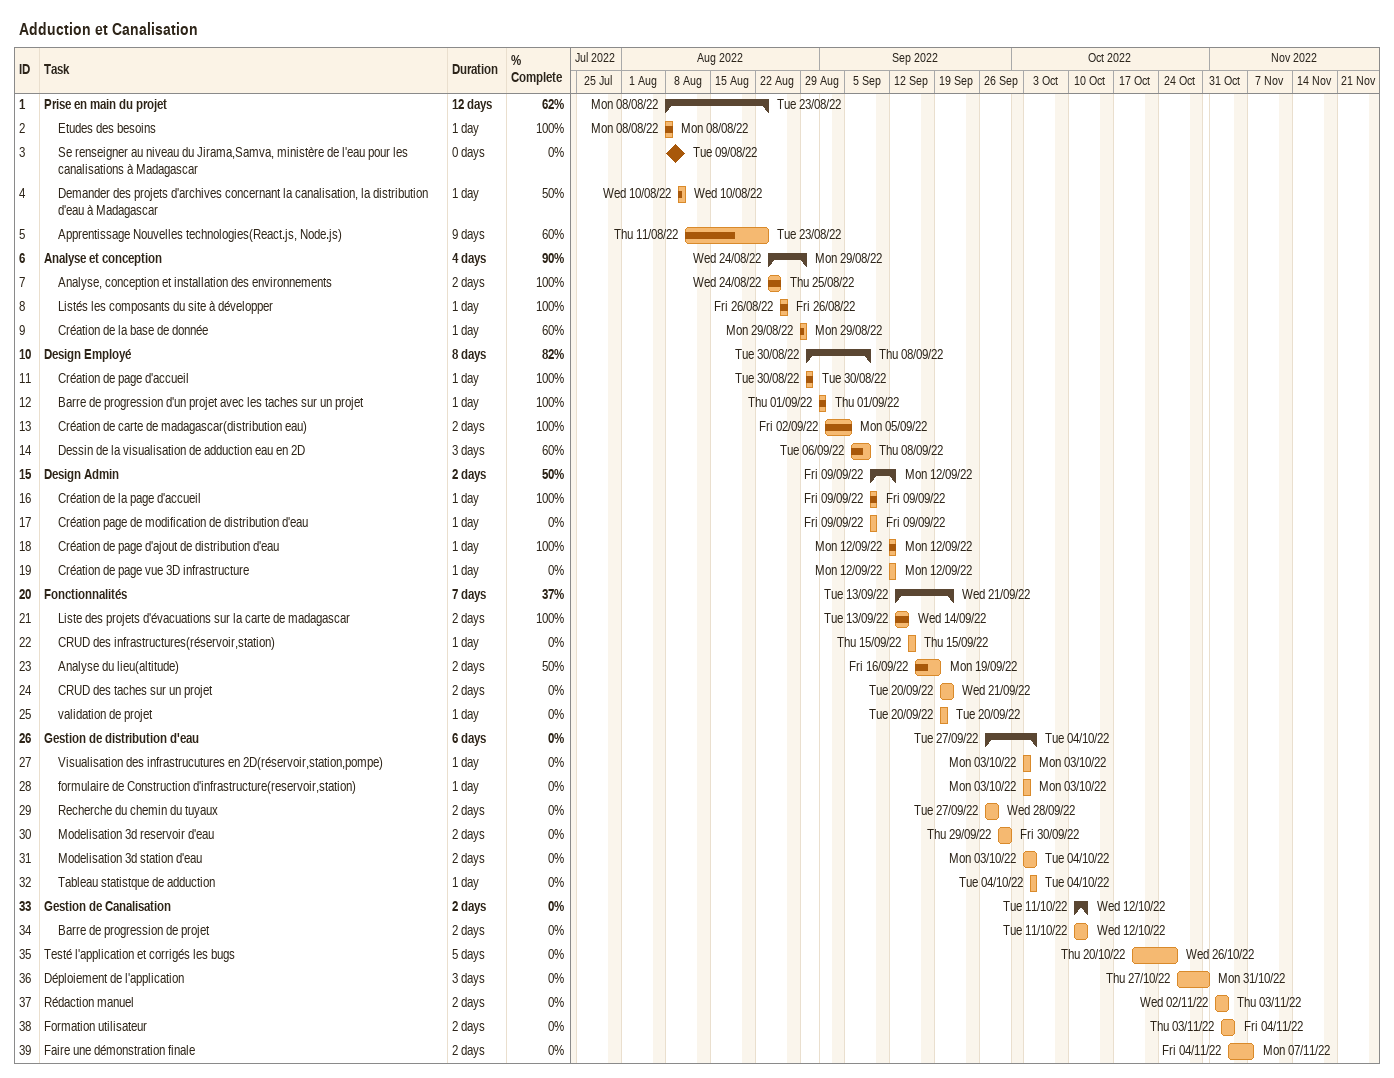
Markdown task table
Adduction et Canalisation

| ID | Level | Task | Duration | Start | Finish | % complete |
|---|---|---|---|---|---|---|
| 1 | 1 | **Prise en main du projet** | 12d | 2022-08-08 | 2022-08-23 | 62 |
| 2 | 2 | Etudes des besoins | 1d | 2022-08-08 | 2022-08-08 | 100 |
| 3 | 2 | Se renseigner au niveau du Jirama,Samva, ministère de l'eau pour les canalisations à Madagascar | 0d | 2022-08-09 | 2022-08-09 | 0 |
| 4 | 2 | Demander des projets d'archives concernant la canalisation, la distribution d'eau à Madagascar | 1d | 2022-08-10 | 2022-08-10 | 50 |
| 5 | 2 | Apprentissage Nouvelles technologies(React.js, Node.js) | 9d | 2022-08-11 | 2022-08-23 | 60 |
| 6 | 1 | **Analyse et conception** | 4d | 2022-08-24 | 2022-08-29 | 90 |
| 7 | 2 | Analyse, conception et installation des environnements | 2d | 2022-08-24 | 2022-08-25 | 100 |
| 8 | 2 | Listés les composants du site à développer | 1d | 2022-08-26 | 2022-08-26 | 100 |
| 9 | 2 | Création de la base de donnée | 1d | 2022-08-29 | 2022-08-29 | 60 |
| 10 | 1 | **Design Employé** | 8d | 2022-08-30 | 2022-09-08 | 82 |
| 11 | 2 | Création de page d'accueil | 1d | 2022-08-30 | 2022-08-30 | 100 |
| 12 | 2 | Barre de progression d'un projet avec les taches sur un projet | 1d | 2022-09-01 | 2022-09-01 | 100 |
| 13 | 2 | Création de carte de madagascar(distribution eau) | 2d | 2022-09-02 | 2022-09-05 | 100 |
| 14 | 2 | Dessin de la visualisation de adduction eau en 2D | 3d | 2022-09-06 | 2022-09-08 | 60 |
| 15 | 1 | **Design Admin** | 2d | 2022-09-09 | 2022-09-12 | 50 |
| 16 | 2 | Création de la page d'accueil | 1d | 2022-09-09 | 2022-09-09 | 100 |
| 17 | 2 | Création page de modification de distribution d'eau | 1d | 2022-09-09 | 2022-09-09 | 0 |
| 18 | 2 | Création de page d'ajout de distribution d'eau | 1d | 2022-09-12 | 2022-09-12 | 100 |
| 19 | 2 | Création de page vue 3D infrastructure | 1d | 2022-09-12 | 2022-09-12 | 0 |
| 20 | 1 | **Fonctionnalités** | 7d | 2022-09-13 | 2022-09-21 | 37 |
| 21 | 2 | Liste des projets d'évacuations sur la carte de madagascar | 2d | 2022-09-13 | 2022-09-14 | 100 |
| 22 | 2 | CRUD des infrastructures(réservoir,station) | 1d | 2022-09-15 | 2022-09-15 | 0 |
| 23 | 2 | Analyse du lieu(altitude) | 2d | 2022-09-16 | 2022-09-19 | 50 |
| 24 | 2 | CRUD des taches sur un projet | 2d | 2022-09-20 | 2022-09-21 | 0 |
| 25 | 2 | validation de projet | 1d | 2022-09-20 | 2022-09-20 | 0 |
| 26 | 1 | **Gestion de distribution d'eau** | 6d | 2022-09-27 | 2022-10-04 | 0 |
| 27 | 2 | Visualisation des infrastrucutures en 2D(réservoir,station,pompe) | 1d | 2022-10-03 | 2022-10-03 | 0 |
| 28 | 2 | formulaire de Construction d'infrastructure(reservoir,station) | 1d | 2022-10-03 | 2022-10-03 | 0 |
| 29 | 2 | Recherche du chemin du tuyaux | 2d | 2022-09-27 | 2022-09-28 | 0 |
| 30 | 2 | Modelisation 3d reservoir d'eau | 2d | 2022-09-29 | 2022-09-30 | 0 |
| 31 | 2 | Modelisation 3d station d'eau | 2d | 2022-10-03 | 2022-10-04 | 0 |
| 32 | 2 | Tableau statistque de adduction | 1d | 2022-10-04 | 2022-10-04 | 0 |
| 33 | 1 | **Gestion de Canalisation** | 2d | 2022-10-11 | 2022-10-12 | 0 |
| 34 | 2 | Barre de progression de projet | 2d | 2022-10-11 | 2022-10-12 | 0 |
| 35 | 1 | Testé l'application et corrigés les bugs | 5d | 2022-10-20 | 2022-10-26 | 0 |
| 36 | 1 | Déploiement de l'application | 3d | 2022-10-27 | 2022-10-31 | 0 |
| 37 | 1 | Rédaction manuel | 2d | 2022-11-02 | 2022-11-03 | 0 |
| 38 | 1 | Formation utilisateur | 2d | 2022-11-03 | 2022-11-04 | 0 |
| 39 | 1 | Faire une démonstration finale | 2d | 2022-11-04 | 2022-11-07 | 0 |
